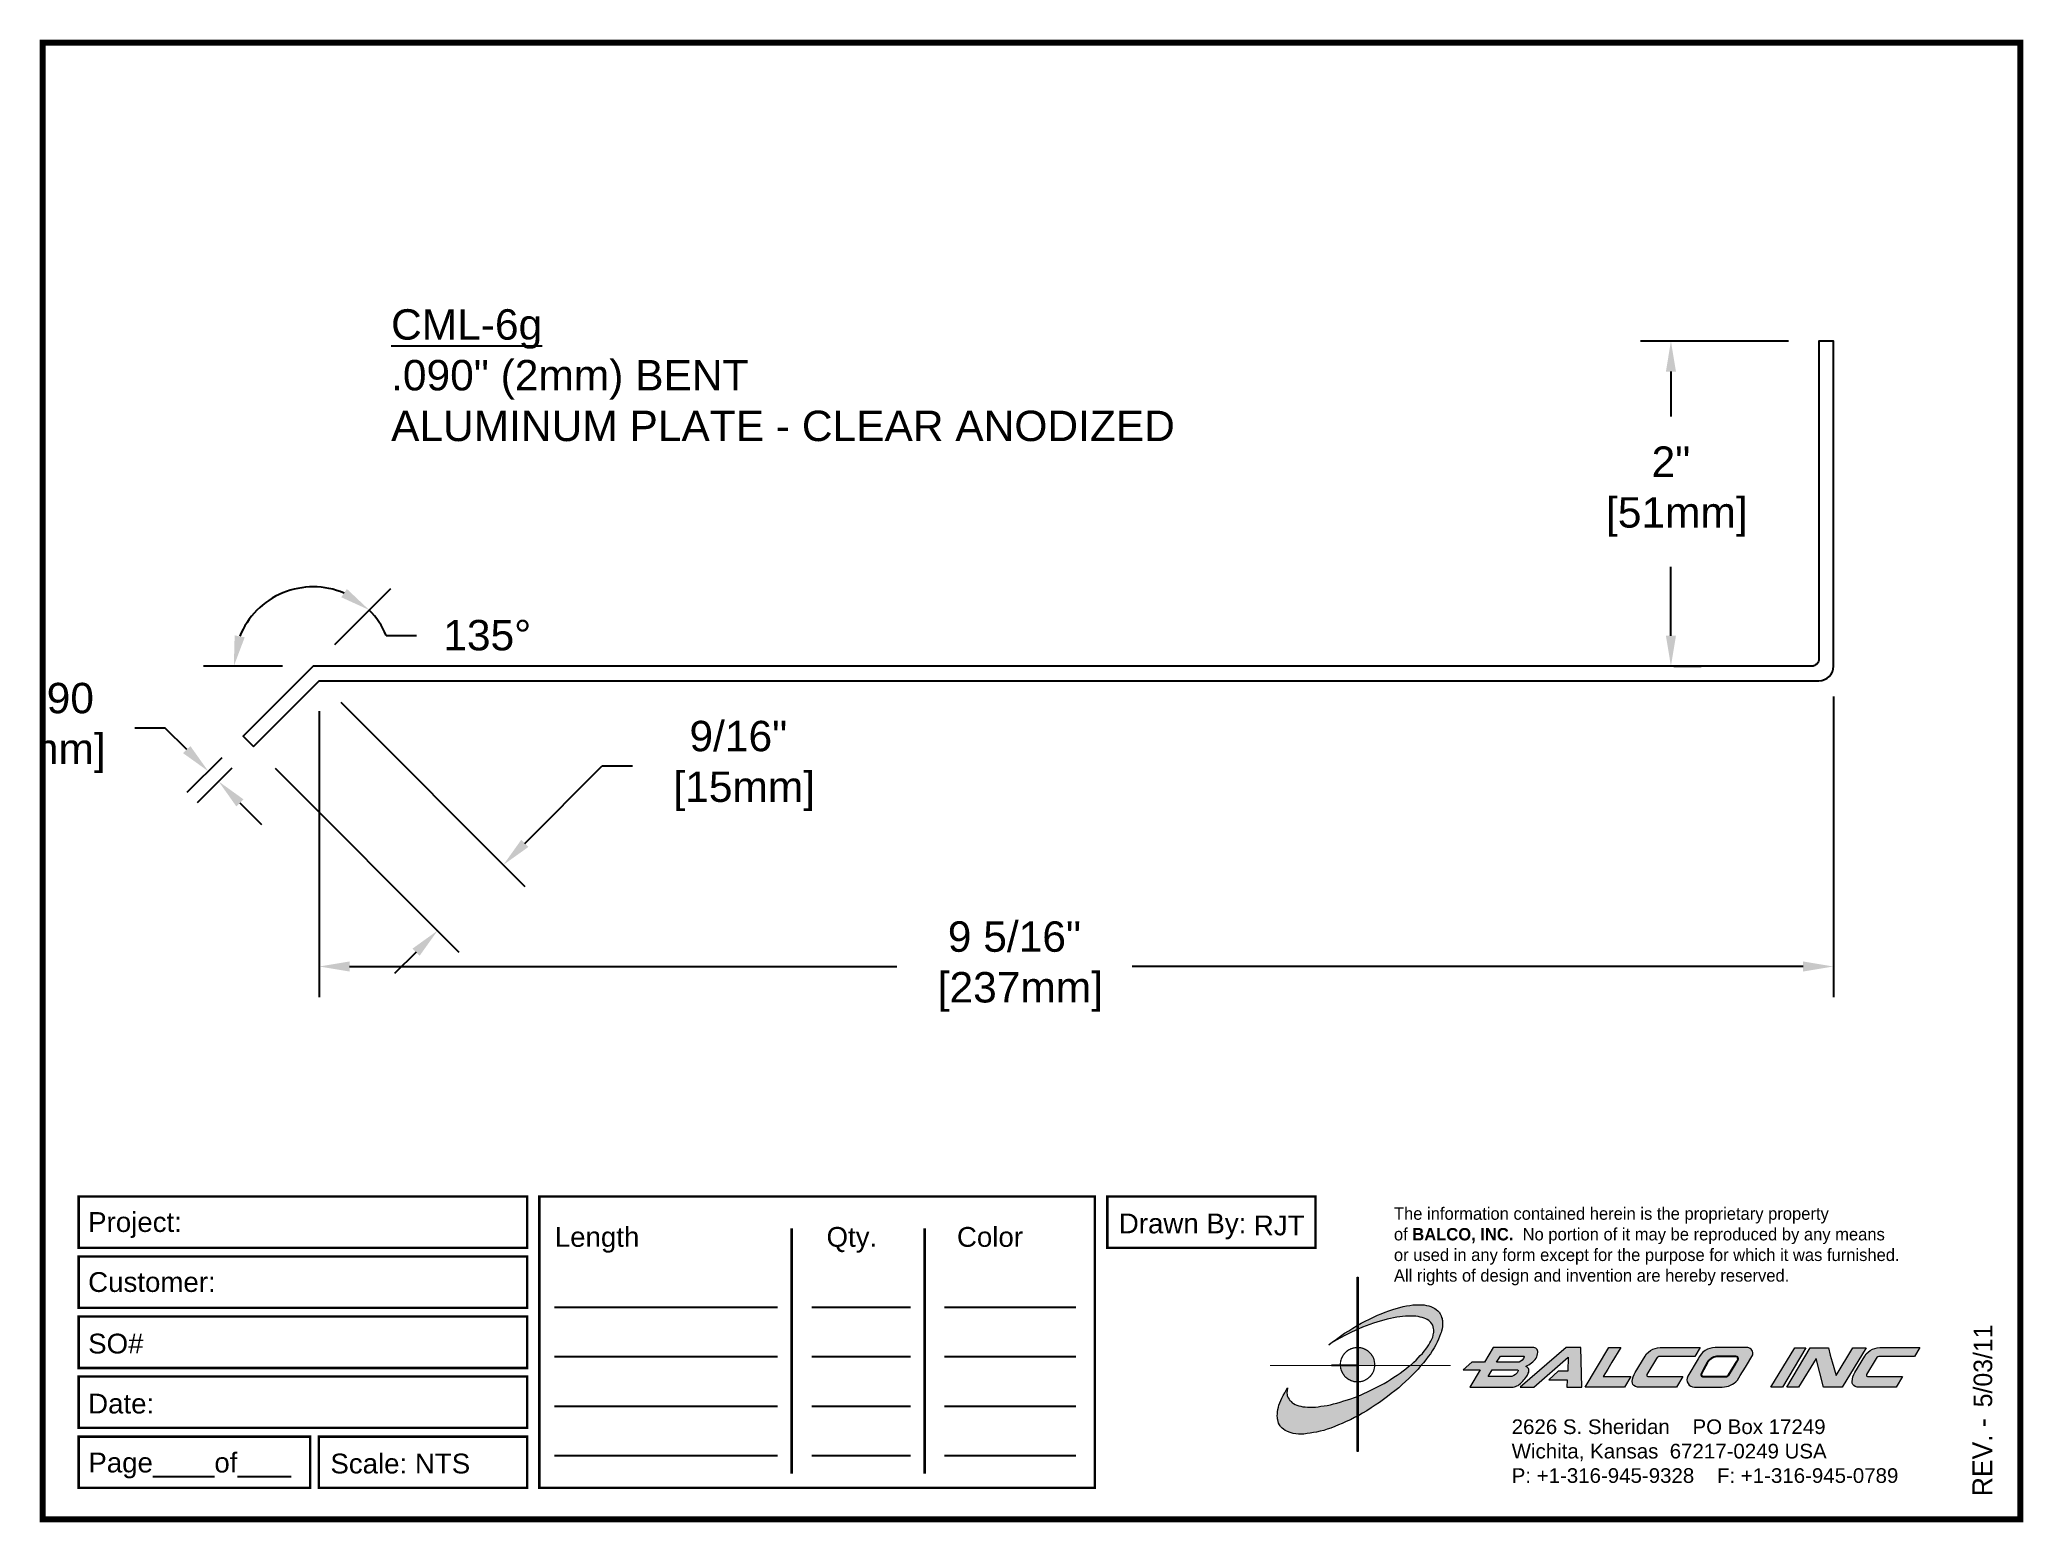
# Paper-space layout 'Breakout' of a CAD drawing. Header units: inches. Extents: x 0 to 10, y 0 to 7.5.
# The model-space entities are those that its viewports show. They can reach past a viewport. Long polylines and large blocks are cut down to what shows.
import ezdxf

# ---------------------------------------------------------------- set-up
doc = ezdxf.new("R2010")
doc.units = ezdxf.units.IN
doc.header["$MEASUREMENT"] = 0
for name, color, linetype in [('Border', 7, 'Continuous'), ('Dimensions', 3, 'Continuous'), ('Metals', 7, 'Continuous'), ('TEXT', 2, 'Continuous')]:
    doc.layers.add(name, color=color, linetype=linetype)
doc.styles.add('ARIAL', font='arial.ttf')
doc.styles.add('Copyright', font='ERASDEMI.TTF')
doc.dimstyles.new('Arial', dxfattribs={"dimtxt": 0.1875, "dimasz": 0.1875, "dimexe": 0.1875, "dimexo": 0.1875, "dimgap": 0.1875, "dimtad": 0, "dimtih": 1, "dimtoh": 1, "dimdec": 4, "dimzin": 3, "dimdsep": 46, "dimlunit": 4, "dimtxsty": 'ARIAL', "dimcen": 0.1875, "dimadec": 0, "dimazin": 0, "dimtfac": 1, "dimtdec": 4, "dimtofl": 0, "dimtmove": 0, "dimatfit": 3, "dimfxl": 0, "dimfrac": 2, "dimtolj": 1, "dimtzin": 0, "dimarcsym": 0})

# ---------------------------------------------------------------- blocks, each defined once
blk = doc.blocks.new('ACADlogo')
h = blk.add_hatch(color=256)
h.paths.add_polyline_path([(-3.346, 1.223), (-3.351, 1.223), (-3.351, 0.979), (-3.346, 0.982)])
h.paths.add_polyline_path([(-3.346, 0.961), (-3.351, 0.959), (-3.351, 0.868), (-3.346, 0.868)])
h.paths.add_polyline_path([(-3.346, 0.777), (-3.351, 0.777), (-3.351, 0.699), (-3.351, 0.695), (-3.35, 0.695), (-3.346, 0.695)])
h.paths.add_polyline_path([(-3.346, 0.864), (-3.346, 0.868), (-3.35, 0.868), (-3.351, 0.868), (-3.351, 0.777), (-3.346, 0.777), (-3.346, 0.778), (-3.348, 0.778)])
h.paths.add_polyline_path([(-3.346, 0.524), (-3.351, 0.521), (-3.351, 0.342), (-3.346, 0.342)])
h.paths.add_polyline_path([(-3.346, 0.695), (-3.351, 0.695), (-3.351, 0.621), (-3.346, 0.623)])
h.paths.add_polyline_path([(-3.346, 0.623), (-3.351, 0.621), (-3.351, 0.521), (-3.346, 0.524)])
h.paths.add_polyline_path([(-3.346, 0.982), (-3.351, 0.979), (-3.351, 0.959), (-3.346, 0.961)])
h = blk.add_hatch(color=175)
h.paths.add_polyline_path([(-3.518, 0.573), (-3.534, 0.571), (-3.548, 0.569), (-3.562, 0.567), (-3.576, 0.567), (-3.589, 0.566), (-3.602, 0.567), (-3.614, 0.568), (-3.625, 0.569), (-3.636, 0.572), (-3.646, 0.574), (-3.656, 0.577), (-3.664, 0.581), (-3.673, 0.585), (-3.679, 0.589), (-3.685, 0.595), (-3.688, 0.598), (-3.691, 0.6), (-3.695, 0.607), (-3.699, 0.614), (-3.703, 0.621), (-3.704, 0.626), (-3.705, 0.631), (-3.706, 0.637), (-3.706, 0.642), (-3.705, 0.648), (-3.705, 0.653), (-3.703, 0.659), (-3.702, 0.665), (-3.71, 0.652), (-3.717, 0.639), (-3.725, 0.626), (-3.731, 0.613), (-3.737, 0.601), (-3.741, 0.589), (-3.746, 0.577), (-3.749, 0.566), (-3.751, 0.555), (-3.753, 0.544), (-3.754, 0.538), (-3.754, 0.533), (-3.755, 0.523), (-3.754, 0.513), (-3.753, 0.508), (-3.752, 0.503), (-3.75, 0.494), (-3.748, 0.486), (-3.743, 0.477), (-3.74, 0.473), (-3.738, 0.469), (-3.734, 0.465), (-3.73, 0.461), (-3.723, 0.455), (-3.715, 0.449), (-3.706, 0.445), (-3.695, 0.44), (-3.685, 0.437), (-3.674, 0.434), (-3.661, 0.432), (-3.648, 0.431), (-3.634, 0.431), (-3.62, 0.431), (-3.604, 0.433), (-3.588, 0.435), (-3.572, 0.438), (-3.556, 0.441), (-3.538, 0.445), (-3.52, 0.449), (-3.503, 0.456), (-3.483, 0.461), (-3.464, 0.469), (-3.445, 0.477), (-3.426, 0.485), (-3.406, 0.494), (-3.385, 0.503), (-3.364, 0.514), (-3.351, 0.521), (-3.351, 0.621), (-3.364, 0.616), (-3.382, 0.609), (-3.4, 0.603), (-3.418, 0.598), (-3.436, 0.592), (-3.453, 0.587), (-3.47, 0.583), (-3.486, 0.579), (-3.503, 0.576)])
h.paths.add_polyline_path([(-3.215, 0.687), (-3.251, 0.667), (-3.289, 0.649), (-3.327, 0.631), (-3.345, 0.623), (-3.346, 0.623), (-3.346, 0.524), (-3.343, 0.525), (-3.323, 0.537), (-3.302, 0.549), (-3.28, 0.563), (-3.259, 0.577), (-3.238, 0.59), (-3.218, 0.605), (-3.198, 0.62), (-3.179, 0.635), (-3.16, 0.65), (-3.141, 0.665), (-3.123, 0.681), (-3.106, 0.696), (-3.089, 0.712), (-3.074, 0.727), (-3.058, 0.743), (-3.043, 0.759), (-3.03, 0.775), (-3.028, 0.777), (-3.085, 0.777), (-3.091, 0.772), (-3.105, 0.761), (-3.118, 0.75), (-3.134, 0.739), (-3.149, 0.729), (-3.165, 0.718), (-3.182, 0.707), (-3.198, 0.697)])
h.paths.add_polyline_path([(-2.921, 1.009), (-2.922, 1.015), (-2.924, 1.02), (-2.926, 1.029), (-2.931, 1.038), (-2.934, 1.043), (-2.936, 1.047), (-2.94, 1.05), (-2.943, 1.054), (-2.951, 1.06), (-2.959, 1.066), (-2.968, 1.071), (-2.978, 1.075), (-2.989, 1.079), (-3, 1.081), (-3.013, 1.083), (-3.026, 1.084), (-3.04, 1.084), (-3.054, 1.084), (-3.07, 1.083), (-3.085, 1.081), (-3.102, 1.079), (-3.118, 1.075), (-3.136, 1.07), (-3.153, 1.066), (-3.171, 1.06), (-3.191, 1.054), (-3.21, 1.047), (-3.229, 1.039), (-3.248, 1.031), (-3.268, 1.022), (-3.289, 1.012), (-3.31, 1.002), (-3.33, 0.991), (-3.346, 0.982), (-3.346, 0.961), (-3.342, 0.962), (-3.323, 0.971), (-3.305, 0.978), (-3.287, 0.984), (-3.268, 0.991), (-3.251, 0.996), (-3.234, 1.002), (-3.216, 1.007), (-3.199, 1.011), (-3.182, 1.015), (-3.167, 1.018), (-3.15, 1.021), (-3.136, 1.023), (-3.121, 1.025), (-3.107, 1.026), (-3.093, 1.026), (-3.079, 1.027), (-3.067, 1.026), (-3.054, 1.026), (-3.043, 1.025), (-3.032, 1.022), (-3.022, 1.02), (-3.013, 1.016), (-3.004, 1.013), (-2.997, 1.009), (-2.989, 1.005), (-2.983, 0.999), (-2.98, 0.996), (-2.978, 0.994), (-2.973, 0.987), (-2.969, 0.981), (-2.967, 0.973), (-2.965, 0.965), (-2.964, 0.957), (-2.964, 0.949), (-2.964, 0.944), (-2.965, 0.94), (-2.967, 0.93), (-2.969, 0.921), (-2.973, 0.911), (-2.978, 0.901), (-2.983, 0.891), (-2.989, 0.881), (-2.996, 0.871), (-3.004, 0.86), (-3.012, 0.849), (-3.021, 0.838), (-3.032, 0.827), (-3.042, 0.816), (-3.053, 0.805), (-3.065, 0.794), (-3.077, 0.783), (-3.085, 0.777), (-3.028, 0.777), (-3.016, 0.791), (-3.004, 0.806), (-2.992, 0.822), (-2.981, 0.837), (-2.971, 0.852), (-2.962, 0.866), (-2.954, 0.882), (-2.946, 0.896), (-2.939, 0.91), (-2.934, 0.924), (-2.929, 0.938), (-2.926, 0.944), (-2.925, 0.951), (-2.922, 0.963), (-2.92, 0.975), (-2.92, 0.982), (-2.919, 0.987), (-2.92, 0.999), (-2.92, 1.005)])
h.paths.add_polyline_path([(-3.372, 0.966), (-3.393, 0.953), (-3.415, 0.94), (-3.435, 0.925), (-3.455, 0.911), (-3.475, 0.897), (-3.494, 0.882), (-3.468, 0.898), (-3.439, 0.915), (-3.41, 0.93), (-3.396, 0.938), (-3.38, 0.945), (-3.351, 0.959), (-3.351, 0.979)])
h = blk.add_hatch(color=256)
h.paths.add_polyline_path([(-3.268, 0.814), (-3.27, 0.819), (-3.273, 0.824), (-3.276, 0.828), (-3.279, 0.833), (-3.282, 0.837), (-3.286, 0.841), (-3.29, 0.845), (-3.294, 0.849), (-3.298, 0.852), (-3.303, 0.855), (-3.308, 0.858), (-3.313, 0.86), (-3.318, 0.863), (-3.323, 0.864), (-3.328, 0.866), (-3.334, 0.867), (-3.339, 0.868), (-3.345, 0.868), (-3.346, 0.868), (-3.346, 0.777), (-3.335, 0.777), (-3.262, 0.777), (-3.262, 0.781), (-3.262, 0.787), (-3.263, 0.792), (-3.264, 0.798), (-3.265, 0.803), (-3.266, 0.808)])
h.paths.add_polyline_path([(-3.351, 0.777), (-3.436, 0.777), (-3.435, 0.773), (-3.435, 0.768), (-3.434, 0.762), (-3.432, 0.757), (-3.431, 0.752), (-3.428, 0.747), (-3.426, 0.742), (-3.423, 0.737), (-3.42, 0.732), (-3.417, 0.728), (-3.414, 0.723), (-3.41, 0.719), (-3.406, 0.716), (-3.401, 0.712), (-3.397, 0.709), (-3.392, 0.706), (-3.387, 0.704), (-3.382, 0.701), (-3.377, 0.699), (-3.372, 0.698), (-3.367, 0.696), (-3.361, 0.695), (-3.356, 0.695), (-3.351, 0.695)])
h.paths.add_polyline_path([(-3.346, 0.868), (-3.35, 0.868), (-3.351, 0.868), (-3.351, 0.777), (-3.346, 0.777)])
h = blk.add_hatch(color=256)
h.paths.add_polyline_path([(-2.438, 0.844, 0.412988), (-2.461, 0.869), (-2.663, 0.869), (-2.707, 0.794), (-2.771, 0.794), (-2.815, 0.755), (-2.73, 0.755), (-2.781, 0.668), (-2.563, 0.668, 0.107996), (-2.538, 0.677, 0.108939), (-2.494, 0.724, 0.080345), (-2.483, 0.745, 0.419497), (-2.499, 0.773, 0.149928), (-2.447, 0.815, 0.134283)])
h.paths.add_polyline_path([(-2.507, 0.821, -0.209012), (-2.532, 0.794), (-2.538, 0.794), (-2.646, 0.794), (-2.627, 0.825), (-2.51, 0.825, -0.56619)], flags=16)
h.paths.add_polyline_path([(-2.538, 0.75, -0.241309), (-2.569, 0.722), (-2.688, 0.722), (-2.669, 0.755), (-2.541, 0.755, -0.56619)], flags=16)
for points in [[(-2.285, 0.819), (-2.287, 0.748), (-2.335, 0.748), (-2.383, 0.705), (-2.29, 0.705), (-2.292, 0.668), (-2.215, 0.668), (-2.221, 0.869), (-2.295, 0.869), (-2.527, 0.668), (-2.458, 0.668)], [(-2.018, 0.869), (-2.079, 0.869), (-2.198, 0.668), (-2, 0.668), (-1.968, 0.722), (-2.107, 0.722), (-2.085, 0.759), (-2.064, 0.794)], [(-1.617, 0.869), (-1.807, 0.869, 0.270182), (-1.896, 0.825), (-1.946, 0.742, 0.109019), (-1.961, 0.695, 0.340665), (-1.945, 0.672, 0.129907), (-1.923, 0.668), (-1.738, 0.668), (-1.706, 0.722), (-1.878, 0.722), (-1.882, 0.722, -0.601242), (-1.887, 0.731), (-1.838, 0.813, -0.253048), (-1.821, 0.823), (-1.645, 0.823)], [(-1.083, 0.867), (-1.14, 0.867), (-1.261, 0.667), (-1.26, 0.667), (-1.202, 0.667)], [(-0.96, 0.83), (-0.969, 0.867), (-1.061, 0.867), (-1.179, 0.667), (-1.12, 0.667), (-1.031, 0.812), (-0.995, 0.667), (-0.9, 0.667), (-0.778, 0.867), (-0.846, 0.867), (-0.931, 0.727), (-0.951, 0.795)], [(-0.507, 0.869), (-0.697, 0.869, 0.270182), (-0.786, 0.825), (-0.836, 0.742, 0.109019), (-0.85, 0.695, 0.340665), (-0.835, 0.672, 0.129907), (-0.812, 0.668), (-0.628, 0.668), (-0.595, 0.722), (-0.768, 0.722), (-0.772, 0.722, -0.601242), (-0.777, 0.731), (-0.728, 0.813, -0.253048), (-0.71, 0.823), (-0.534, 0.823)], [(-3.346, 0.623), (-3.351, 0.621), (-3.351, 0.521), (-3.346, 0.524)]]:
    blk.add_hatch(color=256).paths.add_polyline_path(points)
h = blk.add_hatch(color=256)
h.paths.add_polyline_path([(-1.377, 0.868), (-1.383, 0.868), (-1.383, 0.868), (-1.44, 0.868), (-1.492, 0.868), (-1.541, 0.868, 0.297712), (-1.628, 0.811), (-1.68, 0.723, 0.585116), (-1.646, 0.668), (-1.506, 0.668, 0.210586), (-1.429, 0.703), (-1.415, 0.726), (-1.389, 0.769), (-1.352, 0.831, 0.4352)])
h.paths.add_polyline_path([(-1.437, 0.823, -0.603783), (-1.428, 0.805), (-1.431, 0.801), (-1.434, 0.796), (-1.438, 0.789), (-1.474, 0.728, -0.229001), (-1.489, 0.722), (-1.494, 0.722), (-1.501, 0.722), (-1.597, 0.722), (-1.604, 0.722, -0.492401), (-1.613, 0.734), (-1.601, 0.757), (-1.591, 0.775), (-1.582, 0.791, -0.238368), (-1.535, 0.823)], flags=16)
for q in [(-3.48, 0.777), (-3.351, 0.642)]:
    blk.add_line((-3.351, 0.777), q)
at = {"color": 7, "lineweight": 0}
for points in [[(-3.351, 1.223), (-3.346, 1.223), (-3.346, 0.342), (-3.351, 0.342), (-3.351, 1.223)], [(-2.292, 0.668), (-2.215, 0.668), (-2.221, 0.869), (-2.295, 0.869), (-2.527, 0.668), (-2.458, 0.668), (-2.285, 0.819), (-2.287, 0.748), (-2.286, 0.748), (-2.335, 0.748), (-2.383, 0.705), (-2.29, 0.705), (-2.292, 0.668), (-2.292, 0.668)], [(-2.198, 0.668), (-2.079, 0.869), (-2.018, 0.869), (-2.064, 0.794), (-2.085, 0.759), (-2.107, 0.722), (-1.968, 0.722), (-2, 0.668), (-2.198, 0.668), (-2.198, 0.668)], [(-1.383, 0.868), (-1.383, 0.868)], [(-1.261, 0.667), (-1.14, 0.867), (-1.083, 0.867), (-1.202, 0.667), (-1.26, 0.667), (-1.261, 0.667), (-1.261, 0.667)], [(-0.9, 0.667), (-0.995, 0.667), (-1.031, 0.812), (-1.12, 0.667), (-1.179, 0.667), (-1.061, 0.867), (-0.969, 0.867), (-0.96, 0.83), (-0.951, 0.795), (-0.931, 0.727), (-0.846, 0.867), (-0.778, 0.867), (-0.9, 0.667), (-0.9, 0.667)]]:
    blk.add_lwpolyline(points, dxfattribs=at)
at = {"color": 175, "lineweight": 0}
blk.add_lwpolyline([(-2.926, 1.029), (-2.924, 1.02), (-2.922, 1.015), (-2.921, 1.009), (-2.92, 1.005), (-2.92, 0.999), (-2.919, 0.987), (-2.92, 0.982), (-2.92, 0.975), (-2.922, 0.963), (-2.925, 0.951), (-2.926, 0.944), (-2.929, 0.938), (-2.934, 0.924), (-2.939, 0.91), (-2.946, 0.896), (-2.954, 0.882), (-2.962, 0.866), (-2.971, 0.852), (-2.981, 0.837), (-2.992, 0.822), (-3.004, 0.806), (-3.016, 0.791), (-3.03, 0.775), (-3.043, 0.759), (-3.058, 0.743), (-3.074, 0.727), (-3.089, 0.712), (-3.106, 0.696), (-3.123, 0.681), (-3.141, 0.665), (-3.16, 0.65), (-3.179, 0.635), (-3.198, 0.62), (-3.218, 0.605), (-3.238, 0.59), (-3.259, 0.577), (-3.28, 0.563), (-3.302, 0.549), (-3.323, 0.537), (-3.343, 0.525), (-3.364, 0.514), (-3.385, 0.503), (-3.406, 0.494), (-3.426, 0.485), (-3.445, 0.477), (-3.464, 0.469), (-3.483, 0.461), (-3.503, 0.456), (-3.52, 0.449), (-3.538, 0.445), (-3.556, 0.441), (-3.572, 0.438), (-3.588, 0.435), (-3.604, 0.433), (-3.62, 0.431), (-3.634, 0.431), (-3.648, 0.431), (-3.661, 0.432), (-3.674, 0.434), (-3.685, 0.437), (-3.695, 0.44), (-3.706, 0.445), (-3.715, 0.449), (-3.723, 0.455), (-3.73, 0.461), (-3.734, 0.465), (-3.738, 0.469), (-3.74, 0.473), (-3.743, 0.477), (-3.748, 0.486), (-3.75, 0.494), (-3.752, 0.503), (-3.753, 0.508), (-3.754, 0.513), (-3.755, 0.523), (-3.754, 0.533), (-3.754, 0.538), (-3.753, 0.544), (-3.751, 0.555), (-3.749, 0.566), (-3.746, 0.577), (-3.741, 0.589), (-3.737, 0.601), (-3.731, 0.613), (-3.725, 0.626), (-3.717, 0.639), (-3.71, 0.652), (-3.702, 0.665), (-3.703, 0.659), (-3.705, 0.653), (-3.705, 0.648), (-3.706, 0.642), (-3.706, 0.637), (-3.705, 0.631), (-3.704, 0.626), (-3.703, 0.621), (-3.699, 0.614), (-3.695, 0.607), (-3.691, 0.6), (-3.688, 0.598), (-3.685, 0.595), (-3.679, 0.589), (-3.673, 0.585), (-3.664, 0.581), (-3.656, 0.577), (-3.646, 0.574), (-3.636, 0.572), (-3.625, 0.569), (-3.614, 0.568), (-3.602, 0.567), (-3.589, 0.566), (-3.576, 0.567), (-3.562, 0.567), (-3.548, 0.569), (-3.534, 0.571), (-3.518, 0.573), (-3.503, 0.576), (-3.486, 0.579), (-3.47, 0.583), (-3.453, 0.587), (-3.436, 0.592), (-3.418, 0.598), (-3.4, 0.603), (-3.382, 0.609), (-3.364, 0.616), (-3.345, 0.623), (-3.327, 0.631), (-3.289, 0.649), (-3.251, 0.667), (-3.215, 0.687), (-3.198, 0.697), (-3.182, 0.707), (-3.165, 0.718), (-3.149, 0.729), (-3.134, 0.739), (-3.118, 0.75), (-3.105, 0.761), (-3.091, 0.772), (-3.077, 0.783), (-3.065, 0.794), (-3.053, 0.805), (-3.042, 0.816), (-3.032, 0.827), (-3.021, 0.838), (-3.012, 0.849), (-3.004, 0.86), (-2.996, 0.871), (-2.989, 0.881), (-2.983, 0.891), (-2.978, 0.901), (-2.973, 0.911), (-2.969, 0.921), (-2.967, 0.93), (-2.965, 0.94), (-2.964, 0.944), (-2.964, 0.949), (-2.964, 0.957), (-2.965, 0.965), (-2.967, 0.973), (-2.969, 0.981), (-2.973, 0.987), (-2.978, 0.994), (-2.98, 0.996), (-2.983, 0.999), (-2.989, 1.005), (-2.997, 1.009), (-3.004, 1.013), (-3.013, 1.016), (-3.022, 1.02), (-3.032, 1.022), (-3.043, 1.025), (-3.054, 1.026), (-3.067, 1.026), (-3.079, 1.027), (-3.093, 1.026), (-3.107, 1.026), (-3.121, 1.025), (-3.136, 1.023), (-3.15, 1.021), (-3.167, 1.018), (-3.182, 1.015), (-3.199, 1.011), (-3.216, 1.007), (-3.234, 1.002), (-3.251, 0.996), (-3.268, 0.991), (-3.287, 0.984), (-3.305, 0.978), (-3.323, 0.971), (-3.342, 0.962), (-3.38, 0.945), (-3.396, 0.938), (-3.41, 0.93), (-3.439, 0.915), (-3.468, 0.898), (-3.494, 0.882), (-3.475, 0.897), (-3.455, 0.911), (-3.435, 0.925), (-3.415, 0.94), (-3.393, 0.953), (-3.372, 0.966), (-3.351, 0.979), (-3.33, 0.991), (-3.31, 1.002), (-3.289, 1.012), (-3.268, 1.022), (-3.248, 1.031), (-3.229, 1.039), (-3.21, 1.047), (-3.191, 1.054), (-3.171, 1.06), (-3.153, 1.066), (-3.136, 1.07), (-3.118, 1.075), (-3.102, 1.079), (-3.085, 1.081), (-3.07, 1.083), (-3.054, 1.084), (-3.04, 1.084), (-3.026, 1.084), (-3.013, 1.083), (-3, 1.081), (-2.989, 1.079), (-2.978, 1.075), (-2.968, 1.071), (-2.959, 1.066), (-2.951, 1.06), (-2.943, 1.054), (-2.94, 1.05), (-2.936, 1.047), (-2.934, 1.043), (-2.931, 1.038), (-2.926, 1.029), (-2.926, 1.029)], dxfattribs=at)
at = {"color": 7, "lineweight": 0, "const_width": 0.0064}
blk.add_lwpolyline([(-3.262, 0.781), (-3.262, 0.787), (-3.263, 0.792), (-3.264, 0.798), (-3.265, 0.803), (-3.266, 0.808), (-3.268, 0.814), (-3.27, 0.819), (-3.273, 0.824), (-3.276, 0.828), (-3.279, 0.833), (-3.282, 0.837), (-3.286, 0.841), (-3.29, 0.845), (-3.294, 0.849), (-3.298, 0.852), (-3.303, 0.855), (-3.308, 0.858), (-3.313, 0.86), (-3.318, 0.863), (-3.323, 0.864), (-3.328, 0.866), (-3.334, 0.867), (-3.339, 0.868), (-3.345, 0.868), (-3.35, 0.868), (-3.356, 0.868), (-3.361, 0.867), (-3.367, 0.866), (-3.372, 0.865), (-3.377, 0.863), (-3.382, 0.862), (-3.387, 0.859), (-3.392, 0.857), (-3.397, 0.854), (-3.401, 0.851), (-3.406, 0.847), (-3.41, 0.843), (-3.414, 0.839), (-3.417, 0.835), (-3.42, 0.831), (-3.423, 0.826), (-3.426, 0.821), (-3.428, 0.816), (-3.431, 0.811), (-3.432, 0.806), (-3.434, 0.801), (-3.435, 0.795), (-3.435, 0.79), (-3.436, 0.784), (-3.436, 0.779), (-3.435, 0.773), (-3.435, 0.768), (-3.434, 0.762), (-3.432, 0.757), (-3.431, 0.752), (-3.428, 0.747), (-3.426, 0.742), (-3.423, 0.737), (-3.42, 0.732), (-3.417, 0.728), (-3.414, 0.723), (-3.41, 0.719), (-3.406, 0.716), (-3.401, 0.712), (-3.397, 0.709), (-3.392, 0.706), (-3.387, 0.704), (-3.382, 0.701), (-3.377, 0.699), (-3.372, 0.698), (-3.367, 0.696), (-3.361, 0.695), (-3.356, 0.695), (-3.35, 0.695), (-3.345, 0.695), (-3.339, 0.695), (-3.334, 0.696), (-3.328, 0.697), (-3.323, 0.698), (-3.318, 0.7), (-3.313, 0.702), (-3.308, 0.705), (-3.303, 0.708), (-3.298, 0.711), (-3.294, 0.714), (-3.29, 0.718), (-3.286, 0.721), (-3.282, 0.726), (-3.279, 0.73), (-3.276, 0.734), (-3.273, 0.739), (-3.27, 0.744), (-3.268, 0.749), (-3.266, 0.754), (-3.265, 0.76), (-3.264, 0.765), (-3.263, 0.77), (-3.262, 0.776), (-3.262, 0.781)], dxfattribs=at)
at = {"color": 7, "lineweight": 0}
for points in [[(-2.447, 0.815, 0.130368), (-2.438, 0.843, 0.448367), (-2.463, 0.869), (-2.663, 0.869), (-2.707, 0.794), (-2.771, 0.794), (-2.815, 0.755), (-2.73, 0.755), (-2.781, 0.668), (-2.563, 0.668, 0.107996), (-2.538, 0.677, 0.108939), (-2.494, 0.724, 0.077395), (-2.484, 0.744, 0.430878), (-2.499, 0.773, 0.149928)], [(-2.507, 0.821, -0.209012), (-2.532, 0.794), (-2.538, 0.794), (-2.646, 0.794), (-2.627, 0.825), (-2.512, 0.825), (-2.509, 0.825, -0.531288)], [(-1.838, 0.813), (-1.887, 0.731, 0.587385), (-1.882, 0.722), (-1.878, 0.722), (-1.706, 0.722), (-1.738, 0.668), (-1.923, 0.668, -0.129907), (-1.945, 0.672, -0.349839), (-1.961, 0.696, -0.107341), (-1.946, 0.742), (-1.896, 0.825, -0.270182), (-1.807, 0.869), (-1.617, 0.869), (-1.645, 0.823), (-1.821, 0.823, 0.252436)], [(-1.68, 0.723, 0.585116), (-1.646, 0.668), (-1.506, 0.668, 0.210586), (-1.429, 0.703), (-1.415, 0.726), (-1.389, 0.769), (-1.352, 0.831, 0.4352), (-1.377, 0.868), (-1.383, 0.868), (-1.383, 0.868), (-1.44, 0.868), (-1.492, 0.868), (-1.541, 0.868, 0.297712), (-1.628, 0.811)], [(-0.728, 0.813), (-0.777, 0.731, 0.587385), (-0.772, 0.722), (-0.768, 0.722), (-0.595, 0.722), (-0.628, 0.668), (-0.812, 0.668, -0.129907), (-0.835, 0.672, -0.349839), (-0.85, 0.696, -0.107341), (-0.836, 0.742), (-0.786, 0.825, -0.270182), (-0.697, 0.869), (-0.507, 0.869), (-0.534, 0.823), (-0.71, 0.823, 0.252436)], [(-2.569, 0.722), (-2.688, 0.722), (-2.669, 0.755), (-2.543, 0.755), (-2.54, 0.755, -0.531288), (-2.538, 0.75, -0.241309)]]:
    blk.add_lwpolyline(points, format="xyb", close=True, dxfattribs=at)
blk.add_lwpolyline([(-1.437, 0.823), (-1.535, 0.823, 0.238368), (-1.582, 0.791), (-1.591, 0.775), (-1.601, 0.757), (-1.613, 0.734, 0.490298), (-1.604, 0.722), (-1.597, 0.722), (-1.501, 0.722), (-1.494, 0.722), (-1.489, 0.722, 0.229001), (-1.474, 0.728), (-1.438, 0.789), (-1.434, 0.796), (-1.431, 0.801), (-1.428, 0.805, 0.603783)], format="xyb", close=True)
blk.add_lwpolyline([(-2.879, 0.777, 0.00455, 0.00455, 0), (-3.791, 0.777, 0.00183, 0.00183, 0), (-3.791, 0.777, 0.00183, 0.00183, 0)], format="xyseb", dxfattribs=at)
blk = doc.blocks.new('Quantity Data')
at = {"layer": 'Border', "color": 253}
for p, q in [((2.755, 1.254), (3.881, 1.254)), ((4.054, 1.254), (4.553, 1.254)), ((4.725, 1.254), (5.389, 1.254)), ((2.755, 1.004), (3.881, 1.004)), ((4.054, 1.004), (4.553, 1.004)), ((4.725, 1.004), (5.389, 1.004)), ((2.755, 0.754), (3.881, 0.754)), ((4.054, 0.754), (4.553, 0.754)), ((4.725, 0.754), (5.389, 0.754)), ((2.755, 0.504), (3.881, 0.504)), ((4.054, 0.504), (4.553, 0.504)), ((4.725, 0.504), (5.389, 0.504))]:
    blk.add_line(p, q, dxfattribs=at)
at = {"layer": 'Border', "const_width": 0.0125}
blk.add_lwpolyline([(5.485, 0.341), (2.678, 0.341), (2.678, 1.813), (5.485, 1.813)], close=True, dxfattribs=at)
for points in [[(3.953, 1.653), (3.953, 0.412)], [(4.625, 1.653), (4.625, 0.412)]]:
    blk.add_lwpolyline(points, dxfattribs=at)
at = {"layer": 'Border', "style": 'ARIAL'}
for s, p in [('Length', (2.756, 1.559)), ('Qty.', (4.129, 1.559)), ('Color', (4.788, 1.559))]:
    blk.add_text(s, height=0.1, dxfattribs=at).set_placement(p)
blk = doc.blocks.new('Drawn By')
at = {"layer": 'Border', "const_width": 0.0125}
blk.add_lwpolyline([(5.38, 1.813), (6.432, 1.813), (6.432, 1.554), (5.38, 1.554)], close=True, dxfattribs=at)
at = {"layer": 'Border', "style": 'ARIAL'}
blk.add_text('Drawn By: ', height=0.1, dxfattribs=at).set_placement((5.438, 1.627))
blk.add_attdef('XXX', (6.12, 1.617), '', height=0.1, dxfattribs=at)
blk = doc.blocks.new('Project Info')
at = {"layer": 'Border', "const_width": 0.0125}
for points in [[(0.182, 1.813), (2.448, 1.813), (2.448, 1.554), (0.182, 1.554)], [(0.182, 1.51), (2.448, 1.51), (2.448, 1.251), (0.182, 1.251)], [(0.182, 1.207), (2.448, 1.207), (2.448, 0.947), (0.182, 0.947)], [(0.182, 0.904), (2.448, 0.904), (2.448, 0.644), (0.182, 0.644)], [(0.182, 0.6), (1.352, 0.6), (1.352, 0.341), (0.182, 0.341)], [(1.396, 0.6), (2.448, 0.6), (2.448, 0.341), (1.396, 0.341)]]:
    blk.add_lwpolyline(points, close=True, dxfattribs=at)
at = {"layer": 'Border', "style": 'ARIAL'}
for s, p in [('Project:', (0.23, 1.634)), ('Customer:', (0.23, 1.331)), ('SO#', (0.23, 1.02)), ('Date:', (0.23, 0.717)), ('Page%%u        %%uof%%u       ', (0.231, 0.419)), ('Scale: NTS', (1.454, 0.414))]:
    blk.add_text(s, height=0.1, dxfattribs=at).set_placement(p)
blk = doc.blocks.new('REV')
at = {"style": 'Copyright'}
blk.add_text('REV. -', height=0.1, rotation=90, dxfattribs=at).set_placement((-0.142, 0.117))
at = {"style": 'Copyright', "flags": 4}
blk.add_attdef('REVISIONDATE', (-0.142, 0.566), '', height=0.0938, rotation=90, dxfattribs=at)
blk = doc.blocks.new('BENT ALUMPLT')
at = {"layer": 'Metals'}
blk.add_lwpolyline([(-5.74, -0.53), (-5.335, -0.125), (3.91, -0.125, 0.414214), (4, -0.035), (4, 1.969), (3.91, 1.969), (3.91, 0.01, -0.414214), (3.865, -0.035), (-5.372, -0.035), (-5.804, -0.467)], format="xyb", close=True, dxfattribs=at)
blk = doc.blocks.new('*D14')
at = {"layer": 'Defpoints', "color": 0}
for p in [(25.523, 18.371), (25.118, 17.966), (26.253, 16.831)]:
    blk.add_point(p, dxfattribs=at)
at = {"layer": 'Dimensions', "color": 0, "lineweight": -2}
for p, q in [((25.656, 18.239), (26.791, 17.104)), ((25.251, 17.833), (26.385, 16.698)), ((26.791, 17.369), (27.268, 17.846)), ((27.268, 17.846), (27.455, 17.846)), ((26.12, 16.698), (25.988, 16.566))]:
    blk.add_line(p, q, dxfattribs=at)
at = {"layer": 'Dimensions', "color": 0}
for points in [[(26.769, 17.391), (26.813, 17.347), (26.658, 17.236)], [(26.098, 16.72), (26.142, 16.676), (26.253, 16.831)]]:
    blk.add_solid(points, dxfattribs=at)
at = {"layer": 'Dimensions', "color": 0, "insert": (28.107, 17.846), "char_height": 0.1875, "attachment_point": 5, "style": 'ARIAL'}
blk.add_mtext('\\A1;9/16"\\P [15mm]', dxfattribs=at)
blk = doc.blocks.new('*D15')
at = {"layer": 'Defpoints', "color": 0}
for p in [(25.523, 18.371), (34.858, 18.461), (34.858, 16.61)]:
    blk.add_point(p, dxfattribs=at)
at = {"layer": 'Dimensions', "color": 0, "lineweight": -2}
for p, q in [((34.858, 18.274), (34.858, 16.422)), ((25.523, 18.184), (25.523, 16.422)), ((25.711, 16.61), (29.084, 16.61)), ((34.671, 16.61), (30.534, 16.61))]:
    blk.add_line(p, q, dxfattribs=at)
at = {"layer": 'Dimensions', "color": 0}
for points in [[(25.711, 16.641), (25.711, 16.579), (25.523, 16.61)], [(34.671, 16.641), (34.671, 16.579), (34.858, 16.61)]]:
    blk.add_solid(points, dxfattribs=at)
at = {"layer": 'Dimensions', "color": 0, "insert": (29.809, 16.61), "char_height": 0.1875, "attachment_point": 5, "style": 'ARIAL'}
blk.add_mtext('\\A1;9 5/16"\\P [237mm]', dxfattribs=at)
blk = doc.blocks.new('*D17')
at = {"layer": 'Defpoints', "color": 0}
for p in [(34.768, 20.465), (33.685, 18.461), (33.856, 18.461)]:
    blk.add_point(p, dxfattribs=at)
at = {"layer": 'Dimensions', "color": 0, "lineweight": -2}
for p, q in [((34.581, 20.465), (33.668, 20.465)), ((33.856, 20.277), (33.856, 20.001)), ((33.856, 18.649), (33.856, 19.073)), ((33.873, 18.461), (34.043, 18.461))]:
    blk.add_line(p, q, dxfattribs=at)
at = {"layer": 'Dimensions', "color": 0}
for points in [[(33.825, 20.277), (33.887, 20.277), (33.856, 20.465)], [(33.825, 18.649), (33.887, 18.649), (33.856, 18.461)]]:
    blk.add_solid(points, dxfattribs=at)
at = {"layer": 'Dimensions', "color": 0, "insert": (33.856, 19.537), "char_height": 0.1875, "attachment_point": 5, "style": 'ARIAL'}
blk.add_mtext('\\A1;2"\\P [51mm]', dxfattribs=at)
blk = doc.blocks.new('*D18')
at = {"layer": 'Defpoints', "color": 0}
for p in [(25.14, 18.807), (25.486, 18.461), (25.486, 18.461), (30.105, 18.461), (25.054, 18.03)]:
    blk.add_point(p, dxfattribs=at)
at = {"layer": 'Dimensions', "color": 0, "lineweight": -2}
for p, q in [((25.619, 18.594), (25.964, 18.939)), ((25.936, 18.651), (26.124, 18.651)), ((25.298, 18.461), (24.81, 18.461))]:
    blk.add_line(p, q, dxfattribs=at)
for start, end in [(67.1135, 157.8865), (22.8865, 45)]:
    blk.add_arc((25.486, 18.461), 0.489, start, end, dxfattribs=at)
at = {"layer": 'Dimensions', "color": 0}
for points in [[(25.694, 18.937), (25.659, 18.886), (25.832, 18.807)], [(25.064, 18.639), (25.002, 18.651), (24.997, 18.461)]]:
    blk.add_solid(points, dxfattribs=at)
at = {"layer": 'Dimensions', "color": 0, "insert": (26.559, 18.651), "char_height": 0.1875, "attachment_point": 5, "style": 'ARIAL'}
blk.add_mtext('\\A1;135°', dxfattribs=at)
blk = doc.blocks.new('*D21')
at = {"layer": 'Defpoints', "color": 0}
for p in [(25.054, 18.03), (25.118, 17.966), (24.839, 17.814)]:
    blk.add_point(p, dxfattribs=at)
at = {"layer": 'Dimensions', "color": 0, "lineweight": -2}
for p, q in [((24.574, 18.08), (24.386, 18.08)), ((24.707, 17.947), (24.574, 18.08)), ((24.922, 17.897), (24.707, 17.682)), ((24.985, 17.833), (24.77, 17.618)), ((25.035, 17.618), (25.168, 17.486))]:
    blk.add_line(p, q, dxfattribs=at)
at = {"layer": 'Dimensions', "color": 0}
for points in [[(24.729, 17.969), (24.684, 17.925), (24.839, 17.814)], [(25.057, 17.64), (25.013, 17.596), (24.903, 17.751)]]:
    blk.add_solid(points, dxfattribs=at)
at = {"layer": 'Dimensions', "color": 0, "insert": (23.807, 18.08), "char_height": 0.1875, "attachment_point": 5, "style": 'ARIAL'}
blk.add_mtext('\\A1;0.090\\P [2mm]', dxfattribs=at)

msp = doc.modelspace()

# ---------------------------------------------------------------- block references
at = {"layer": 'Metals'}
msp.add_blockref('BENT ALUMPLT', (30.8581579, 18.4962055), dxfattribs=at)

# ---------------------------------------------------------------- texts
at = {"layer": 'TEXT', "insert": (25.9664005, 20.6610985), "char_height": 0.25, "width": 9.6875, "attachment_point": 1, "style": 'ARIAL'}
msp.add_mtext('{\\H0.75x;\\LCML-6g\\P\\l.090" (2mm) BENT\\PALUMINUM PLATE - CLEAR ANODIZED }', dxfattribs=at)

# ---------------------------------------------------------------- dimensions: what is measured, and where the dimension line sits
at = {"layer": 'Dimensions'}
for base, p1, p2, angle, override, picture, middle, dimtype in [((33.8559496047, 18.4612054533), (34.7681578574, 20.4649554533), (33.6851553321, 18.4612054533), 90, {"dimpost": '\\X'}, '*D17', (33.8559496047, 19.5371786867), 160), ((24.8391582, 17.8143916), (25.1179212, 17.9658754), (25.0542816, 18.029515), 135, {"dimdec": 3, "dimlunit": 2, "dimpost": '\\X'}, '*D21', (23.8073024, 18.0795566), 161), ((26.2528906, 16.8309059), (25.5232513, 18.3712055), (25.1179212, 17.9658754), 225, {"dimpost": '\\X'}, '*D14', (28.107228, 17.845714), 161)]:
    dim = msp.add_linear_dim(base=base, p1=p1, p2=p2, angle=angle, dimstyle='Arial', override=override, dxfattribs=at)
    dim.commit()
    dim.dimension.update_dxf_attribs({"geometry": picture, "text_midpoint": middle, "dimtype": dimtype})
dim = msp.add_angular_dim_2l(base=(25.1403109, 18.8068666), line1=((30.104565, 18.4612055), (25.4859721, 18.4612055)), line2=((25.4859721, 18.4612055), (25.0542816, 18.029515)), dimstyle='Arial', override={"dimpost": '\\X'}, dxfattribs=at)
dim.commit()
dim.dimension.update_dxf_attribs({"geometry": '*D18', "text_midpoint": (26.5592602, 18.6513183)})
dim = msp.add_linear_dim(base=(34.8581579, 16.6099629), p1=(25.5232513, 18.3712055), p2=(34.8581579, 18.4612055), dimstyle='Arial', override={"dimpost": '\\X'}, dxfattribs=at)
dim.commit()
dim.dimension.update_dxf_attribs({"geometry": '*D15', "text_midpoint": (29.8090196, 16.6099629), "dimtype": 160})

psp = doc.layouts.new('Breakout')

# ---------------------------------------------------------------- linework, layer by layer
at = {"layer": 'Border', "const_width": 0.03}
psp.add_lwpolyline([(0.015, 7.476), (10.008, 7.476), (10.008, 0.015), (0.015, 0.015)], close=True, dxfattribs=at)

# ---------------------------------------------------------------- block references
for name, p in [('Project Info', (0.015, -0.167)), ('Quantity Data', (-0.153, -0.167))]:
    psp.add_blockref(name, p)
psp.add_blockref('Drawn By', (0.015, -0.167)).add_auto_attribs({'XXX': 'RJT'})
at = {"layer": 'Border'}
psp.add_blockref('ACADlogo', (10.008, 0.015), dxfattribs=at)
at = {"layer": 'TEXT'}
psp.add_blockref('REV', (10.008, 0.015), dxfattribs=at).add_auto_attribs({'REVISIONDATE': '5/03/11'})

# ---------------------------------------------------------------- texts
at = {"insert": (6.843, 1.591), "char_height": 0.0625, "width": 50.295, "attachment_point": 1, "style": 'Copyright'}
psp.add_mtext('The information contained herein is the proprietary property\\Pof {\\fEras Bold ITC|b0|i0|c0|p34;BALCO, INC.}  No portion of it may be reproduced by any means\\Por used in any form except for the purpose for which it was furnished.\\PAll rights of design and invention are hereby reserved.', dxfattribs=at)
at = {"layer": 'Border', "insert": (7.438, 0.52), "char_height": 0.074, "width": 2.3438, "attachment_point": 1, "style": 'ARIAL'}
psp.add_mtext('2626 S. Sheridan    PO Box 17249\\PWichita, Kansas  67217-0249 USA \\PP: +1-316-945-9328    F: +1-316-945-0789', dxfattribs=at)

# ---------------------------------------------------------------- viewports
at = {"layer": 'Border'}
psp.add_viewport(center=(5.012, 3.745), size=(9.993, 7.46055), view_center_point=(29.9146319, 17.7529819), view_height=9.101725374, dxfattribs=at)

doc.saveas('drawing.dxf')
